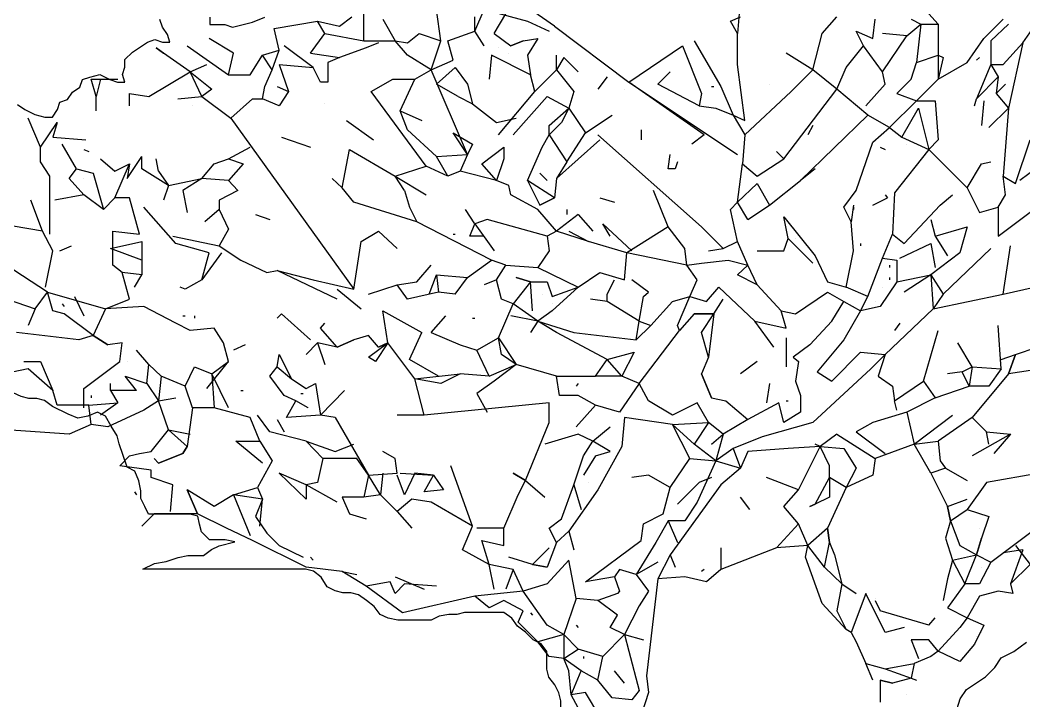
# Model space of a CAD drawing. Header units: inches. Extents: x -902 to 12417, y -2973 to 6117.
# Drawn here: x 1516.8 to 1768.8, y -2060.6 to -1889.7 of the extents above; entities that cross this region are included whole.
import ezdxf

# ---------------------------------------------------------------- set-up
doc = ezdxf.new("R2010")
doc.units = ezdxf.units.IN
doc.header["$MEASUREMENT"] = 0
doc.layers.add('pino marittimo', color=7, linetype='Continuous')

# ---------------------------------------------------------------- blocks, each defined once
blk = doc.blocks.new('alberello')
at = {"layer": 'pino marittimo'}
for p, q in [((152.9918, -0.3878), (152.9737, -0.6171)), ((151.9741, -0.5989), (152.005, -0.5753)), ((152.0359, -0.6352), (152.0359, -0.5571)), ((152.2285, -0.6352), (152.2176, -0.5571)), ((152.3139, -0.6116), (152.3376, -0.5571)), ((152.3139, -0.6116), (152.3139, -0.5753)), ((152.3376, -0.5571), (152.4466, -0.5862)), ((152.363, -0.6171), (152.3921, -0.568)), ((152.5138, -0.5989), (152.4539, -0.5571)), ((152.9555, -0.5862), (152.9809, -0.5753)), ((153.1863, -0.6171), (153.2227, -0.5753)), ((153.4535, -0.568), (153.4771, -0.5934)), ((151.8105, -0.6043), (151.9195, -0.5862)), ((151.8232, -0.6589), (151.8105, -0.6043)), ((151.9377, -0.6171), (151.9195, -0.5862)), ((151.9195, -0.5862), (151.9741, -0.5989)), ((152.0831, -0.5807), (152.114, -0.6352)), ((152.4466, -0.5862), (152.5011, -0.6116)), ((152.5138, -0.5989), (152.701, -0.7388)), ((152.9737, -0.6171), (152.9555, -0.5862)), ((153.3135, -0.6298), (153.319, -0.5807)), ((153.3989, -0.6225), (153.4335, -0.5934)), ((153.4098, -0.5807), (153.4335, -0.5934)), ((153.4335, -0.5934), (153.4226, -0.6898)), ((153.4335, -0.5934), (153.4771, -0.5934)), ((153.4771, -0.5934), (153.4771, -0.6716)), ((153.5916, -0.6298), (153.6407, -0.5807)), ((153.6534, -0.5934), (153.6098, -0.6352)), ((153.6897, -0.6407), (153.7188, -0.5989)), ((151.7087, -0.6661), (151.6469, -0.6298)), ((151.9014, -0.6661), (151.9377, -0.6171)), ((151.9377, -0.6171), (152.0359, -0.6352)), ((152.1449, -0.6407), (152.174, -0.6171)), ((152.174, -0.6171), (152.2285, -0.6352)), ((152.2467, -0.6352), (152.3139, -0.6116)), ((152.3376, -0.648), (152.3139, -0.6116)), ((152.363, -0.6171), (152.4048, -0.648)), ((152.363, -0.6171), (152.363, -0.6171)), ((152.4357, -0.6352), (152.472, -0.6298)), ((152.472, -0.6298), (152.4466, -0.6716)), ((152.9737, -0.6952), (152.9737, -0.6171)), ((153.1627, -0.7079), (153.1863, -0.6171)), ((153.2899, -0.648), (153.2717, -0.6116)), ((153.2717, -0.6116), (153.3135, -0.6298)), ((153.3989, -0.6225), (153.3371, -0.6171)), ((153.3371, -0.7134), (153.3989, -0.6225)), ((153.5498, -0.6898), (153.5916, -0.6298)), ((151.5324, -0.6661), (151.5143, -0.6534)), ((151.5143, -0.6534), (151.5324, -0.6661)), ((151.5924, -0.648), (151.696, -0.7207)), ((151.9086, -0.7025), (151.8359, -0.648)), ((152.0413, -0.6534), (151.9741, -0.677)), ((152.0359, -0.6352), (152.114, -0.6352)), ((152.0722, -0.6407), (152.0413, -0.6534)), ((152.1449, -0.6716), (152.114, -0.6352)), ((152.114, -0.6352), (152.1449, -0.6407)), ((152.2049, -0.7079), (152.2285, -0.6352)), ((152.2594, -0.6843), (152.2467, -0.6352)), ((152.3376, -0.648), (152.3376, -0.648)), ((152.3739, -0.6534), (152.3739, -0.6534)), ((152.4357, -0.6352), (152.4048, -0.648)), ((152.4048, -0.648), (152.4357, -0.6352)), ((152.701, -0.7388), (152.8355, -0.648)), ((152.8355, -0.648), (152.8828, -0.7679)), ((152.8646, -0.6352), (152.9319, -0.7497)), ((153.2463, -0.7025), (153.2899, -0.648)), ((153.3371, -0.7134), (153.2899, -0.648)), ((153.6098, -0.6352), (153.6098, -0.6952)), ((153.6407, -0.6952), (153.6897, -0.6407)), ((153.6897, -0.6407), (153.6534, -0.8043)), ((151.5997, -0.7134), (151.5324, -0.6661)), ((151.696, -0.7207), (151.7087, -0.6661)), ((151.7505, -0.7207), (151.7814, -0.6716)), ((151.7814, -0.6716), (151.8232, -0.6589)), ((151.805, -0.7079), (151.7814, -0.6716)), ((151.805, -0.7079), (151.8232, -0.6589)), ((151.9014, -0.6661), (151.9741, -0.677)), ((151.9741, -0.677), (151.945, -0.6898)), ((152.2049, -0.7079), (152.1449, -0.6716)), ((152.3557, -0.6716), (152.3503, -0.7316)), ((152.4539, -0.7207), (152.3557, -0.6716)), ((152.3993, -0.6661), (152.3993, -0.6661)), ((152.4466, -0.6716), (152.4539, -0.7207)), ((152.5193, -0.7079), (152.5193, -0.6716)), ((152.5375, -0.677), (152.5193, -0.7079)), ((152.5375, -0.677), (152.5738, -0.7134)), ((153.1627, -0.7079), (153.0954, -0.6661)), ((153.4226, -0.6898), (153.4771, -0.6716)), ((153.4771, -0.6716), (153.4771, -0.7316)), ((153.4771, -0.6716), (153.4898, -0.677)), ((153.4898, -0.677), (153.4771, -0.7316)), ((153.5807, -0.677), (153.5734, -0.6843)), ((151.5997, -0.7134), (151.6415, -0.6952)), ((151.8232, -0.6952), (151.8468, -0.7625)), ((151.8232, -0.6952), (151.9086, -0.7025)), ((151.9268, -0.7388), (151.9086, -0.7025)), ((151.945, -0.6898), (151.945, -0.7388)), ((152.2049, -0.7079), (152.2594, -0.6843)), ((152.2176, -0.7443), (152.2649, -0.7025)), ((152.2649, -0.7025), (152.2958, -0.7443)), ((152.9918, -0.8352), (152.9737, -0.6952)), ((153.2227, -0.757), (153.2463, -0.7025)), ((153.4098, -0.7316), (153.4226, -0.6898)), ((153.4771, -0.7316), (153.5498, -0.6898)), ((153.6098, -0.6952), (153.5734, -0.7806)), ((153.6098, -0.6952), (153.6279, -0.7261)), ((153.6098, -0.6952), (153.6407, -0.6952)), ((151.4961, -0.7752), (151.5997, -0.7134)), ((151.6288, -0.7752), (151.5997, -0.7134)), ((151.5997, -0.7134), (151.6542, -0.757)), ((151.696, -0.7207), (151.7505, -0.7207)), ((151.7869, -0.7497), (151.805, -0.7079)), ((152.1631, -0.7316), (152.2049, -0.7079)), ((152.2958, -0.9206), (152.2049, -0.7079)), ((152.2721, -0.7261), (152.2721, -0.7261)), ((152.4648, -0.7625), (152.4539, -0.7207)), ((152.4648, -0.7625), (152.5193, -0.7079)), ((152.5193, -0.7079), (152.5629, -0.7625)), ((152.6465, -0.7261), (152.6229, -0.757)), ((152.7737, -0.7443), (152.8046, -0.7134)), ((153.1082, -0.7625), (153.1627, -0.7079)), ((153.2227, -0.757), (153.1627, -0.7079)), ((153.3444, -0.7443), (153.3371, -0.7134)), ((153.5734, -0.7806), (153.6279, -0.7261)), ((153.6279, -0.7261), (153.6225, -0.7679)), ((151.3634, -0.7752), (151.3507, -0.7316)), ((151.3507, -0.7316), (151.4179, -0.7316)), ((151.3743, -0.7316), (151.3634, -0.7752)), ((151.7814, -0.7806), (151.7869, -0.7497)), ((151.8178, -0.7497), (151.8468, -0.7625)), ((151.945, -0.7388), (151.9268, -0.7388)), ((152.054, -0.7625), (152.1086, -0.7316)), ((152.1086, -0.7316), (152.1631, -0.7316)), ((152.1267, -0.8115), (152.1631, -0.7316)), ((152.2721, -0.7752), (152.2176, -0.7443)), ((152.2958, -0.7443), (152.3085, -0.7934)), ((152.8901, -0.8715), (152.701, -0.7388)), ((152.701, -0.7388), (152.9737, -0.9206)), ((152.8773, -0.7988), (152.7737, -0.7443)), ((152.9082, -0.7497), (152.9137, -0.7497)), ((152.9319, -0.7497), (152.9628, -0.8224)), ((153.0536, -0.7443), (153.0536, -0.7443)), ((153.2953, -0.7988), (153.3444, -0.7443)), ((153.3735, -0.7679), (153.4098, -0.7316)), ((153.4771, -0.7316), (153.4226, -0.7861)), ((153.6225, -0.7679), (153.6461, -0.7443)), ((153.6461, -0.7443), (153.6225, -0.7679)), ((151.3634, -0.8115), (151.3634, -0.7752)), ((151.447, -0.7988), (151.447, -0.7679)), ((151.447, -0.7679), (151.4961, -0.7752)), ((151.5688, -0.7806), (151.6288, -0.7752)), ((151.6542, -0.757), (151.6288, -0.7752)), ((151.6288, -0.7752), (151.7014, -0.8297)), ((151.7014, -0.8297), (151.756, -0.7806)), ((151.756, -0.7806), (151.7814, -0.7806)), ((151.8232, -0.7988), (151.7814, -0.7806)), ((151.8468, -0.7625), (151.8232, -0.7988)), ((152.1922, -0.9497), (152.054, -0.7625)), ((152.2721, -0.7752), (152.3085, -0.7934)), ((152.3739, -0.8715), (152.4648, -0.7625)), ((152.4957, -0.7752), (152.4103, -0.8715)), ((152.4957, -0.7752), (152.5502, -0.8043)), ((152.5629, -0.7625), (152.5502, -0.8043)), ((152.6901, -0.757), (152.6901, -0.757)), ((152.8828, -0.7679), (152.8773, -0.7988)), ((152.9918, -0.8715), (153.1082, -0.7625)), ((153.09, -0.9315), (153.2227, -0.757)), ((153.3008, -0.8224), (153.2227, -0.757)), ((153.3735, -0.7679), (153.4226, -0.7861)), ((153.568, -0.7988), (153.5734, -0.7806)), ((153.6225, -0.7679), (153.6534, -0.8043)), ((151.6051, -0.7988), (151.6051, -0.7988)), ((151.9377, -0.7934), (151.9377, -0.7934)), ((152.3085, -0.7934), (152.3685, -0.8406)), ((152.5011, -0.8479), (152.5502, -0.8043)), ((152.5502, -0.8043), (152.532, -0.8406)), ((152.5502, -0.8043), (152.592, -0.866)), ((152.8773, -0.7988), (152.9191, -0.8043)), ((152.9191, -0.8043), (152.9628, -0.8224)), ((153.4226, -0.7861), (153.3553, -0.8533)), ((153.3862, -0.877), (153.428, -0.8043)), ((153.4226, -0.7861), (153.4698, -0.7861)), ((153.428, -0.8043), (153.4535, -0.9079)), ((153.4698, -0.7861), (153.4771, -0.8842)), ((153.568, -0.7988), (153.568, -0.7988)), ((153.5916, -0.7861), (153.5861, -0.8479)), ((153.6534, -0.8043), (153.6043, -0.8533)), ((153.6534, -0.8043), (153.6407, -0.9751)), ((151.2235, -0.9024), (151.1926, -0.8297)), ((151.7014, -0.8297), (152.0104, -1.2586)), ((152.1267, -0.8115), (152.1813, -0.8352)), ((152.1449, -0.8588), (152.1267, -0.8115)), ((152.3685, -0.8406), (152.4175, -0.8297)), ((152.592, -0.866), (152.6592, -0.8224)), ((152.9628, -0.8224), (152.9918, -0.8715)), ((152.9628, -0.8224), (152.9918, -0.8352)), ((153.1318, -0.986), (153.3008, -0.8224)), ((153.3553, -0.8533), (153.3008, -0.8224)), ((151.2235, -0.9024), (151.2653, -0.8406)), ((151.2653, -0.8406), (151.2544, -0.877)), ((151.9922, -0.8352), (152.0595, -0.8842)), ((152.532, -0.8406), (152.5011, -0.8715)), ((152.5011, -0.8715), (152.5011, -0.8479)), ((153.1627, -0.8479), (153.15, -0.8715)), ((153.3135, -0.8897), (153.3553, -0.8533)), ((153.3553, -0.8533), (153.3862, -0.877)), ((151.2544, -0.877), (151.338, -0.8842)), ((151.8287, -0.877), (151.9014, -0.9024)), ((152.2176, -0.926), (152.1449, -0.8588)), ((152.2958, -0.9206), (152.2594, -0.866)), ((152.2594, -0.866), (152.3085, -0.8951)), ((152.3739, -0.8715), (152.3739, -0.8715)), ((152.483, -0.9024), (152.5011, -0.8715)), ((152.5011, -0.8715), (152.5447, -0.9387)), ((152.5447, -0.9387), (152.592, -0.866)), ((152.6229, -0.8715), (152.8828, -1.1023)), ((152.7319, -0.8588), (152.7319, -0.8842)), ((152.8901, -0.8715), (152.8592, -0.8951)), ((152.9918, -0.8715), (152.9864, -0.9442)), ((152.9918, -0.8715), (152.9918, -0.8715)), ((153.3862, -0.877), (153.4535, -0.9079)), ((153.8533, -0.8588), (153.6825, -0.986)), ((151.2235, -0.9387), (151.2235, -0.9024)), ((151.3143, -0.9569), (151.278, -0.8951)), ((151.696, -0.9315), (151.7505, -0.9024)), ((152.3085, -0.8951), (152.2958, -0.9206)), ((152.3321, -0.9442), (152.3866, -0.9024)), ((152.3866, -0.9024), (152.3866, -0.9315)), ((152.4466, -0.986), (152.483, -0.9024)), ((152.5193, -0.9805), (152.6283, -0.8842)), ((153.2717, -1.0114), (153.3135, -0.8897)), ((153.3317, -0.9024), (153.3444, -0.9079)), ((153.3989, -0.8951), (153.3989, -0.8951)), ((153.4771, -0.8842), (153.4535, -0.9079)), ((153.6716, -0.9933), (153.7079, -0.8842)), ((151.3325, -0.9079), (151.3452, -0.9133)), ((151.3743, -0.9315), (151.4107, -0.9624)), ((151.4416, -0.9805), (151.4779, -0.926)), ((151.4779, -0.9569), (151.4779, -0.926)), ((151.5197, -0.9624), (151.5143, -0.9315)), ((151.6596, -0.9442), (151.696, -0.9315)), ((151.696, -0.9315), (151.7323, -0.9442)), ((151.9813, -1.0042), (151.9995, -0.9079)), ((151.9995, -0.9079), (152.114, -0.9751)), ((152.2176, -0.926), (152.2958, -0.9206)), ((152.2467, -0.9751), (152.2176, -0.926)), ((152.2958, -0.9206), (152.2776, -0.9624)), ((152.3866, -0.9315), (152.3685, -0.986)), ((152.7992, -0.9569), (152.8046, -0.9206)), ((153.0227, -0.9751), (153.09, -0.9315)), ((153.09, -0.9315), (153.0718, -0.9133)), ((153.4535, -0.9079), (153.368, -1.0169)), ((153.4535, -0.9079), (153.5498, -1.0042)), ((151.2471, -0.9751), (151.2235, -0.9387)), ((151.2962, -0.9805), (151.3143, -0.9569)), ((151.3143, -0.9569), (151.3561, -0.9678)), ((151.4107, -1.0296), (151.447, -0.9442)), ((151.4107, -0.9624), (151.447, -0.9442)), ((151.447, -0.9442), (151.4416, -0.9805)), ((151.5451, -0.9987), (151.4779, -0.9569)), ((151.6288, -0.9805), (151.6596, -0.9442)), ((151.7323, -0.9442), (151.696, -0.986)), ((152.114, -0.9751), (152.1922, -0.9497)), ((152.2467, -0.9751), (152.1922, -0.9497)), ((152.3685, -0.986), (152.3321, -0.9442)), ((152.5447, -0.9387), (152.5193, -0.9805)), ((152.8174, -0.9569), (152.7992, -0.9569)), ((152.8228, -0.9387), (152.8174, -0.9569)), ((152.9737, -1.0405), (152.9864, -0.9442)), ((152.9864, -0.9442), (153.0227, -0.9751)), ((153.1681, -0.9569), (153.1318, -0.986)), ((153.5498, -1.0042), (153.5861, -0.9442)), ((153.5861, -0.9442), (153.6098, -0.9387)), ((151.2471, -1.1205), (151.2471, -0.9751)), ((151.3325, -1.0223), (151.2962, -0.9805)), ((151.3325, -0.9805), (151.3325, -0.9805)), ((151.3561, -0.9678), (151.3816, -1.0587)), ((151.5197, -0.9624), (151.5451, -0.9987)), ((151.5451, -0.9987), (151.6288, -0.9805)), ((151.6288, -0.9805), (151.5815, -1.0114)), ((151.696, -0.986), (151.6288, -0.9805)), ((151.9813, -1.0042), (151.9559, -0.9805)), ((152.1376, -1.0114), (152.114, -0.9751)), ((152.114, -0.9751), (152.1922, -1.0223)), ((152.2776, -0.9624), (152.2467, -0.9751)), ((152.3685, -0.986), (152.2776, -0.9624)), ((152.4775, -0.9678), (152.4957, -0.986)), ((152.5193, -0.9805), (152.5138, -1.0296)), ((153.6461, -1.0223), (153.6407, -0.9751)), ((153.6407, -0.9751), (153.6716, -0.9933)), ((151.5451, -0.9987), (151.5324, -1.0351)), ((151.5451, -0.9987), (151.5451, -0.9987)), ((151.696, -0.986), (151.7196, -1.0114)), ((152.0104, -1.0405), (151.9813, -1.0042)), ((152.3993, -0.9987), (152.3685, -0.986)), ((152.4048, -1.0223), (152.3993, -0.9987)), ((152.5138, -1.0296), (152.4466, -0.986)), ((152.4466, -0.986), (152.4775, -1.0478)), ((152.9737, -1.0405), (153.0227, -0.9933)), ((153.0227, -0.9933), (153.0536, -1.0478)), ((153.0536, -1.0478), (153.1318, -0.986)), ((153.5498, -1.0042), (153.5807, -1.066)), ((151.3325, -1.0223), (151.2598, -1.0351)), ((151.3816, -1.0587), (151.3325, -1.0223)), ((151.4107, -1.0296), (151.3816, -1.0587)), ((151.447, -1.0296), (151.4107, -1.0296)), ((151.4725, -1.1205), (151.447, -1.0296)), ((151.5815, -1.0114), (151.5924, -1.066)), ((151.7196, -1.0114), (151.6724, -1.0351)), ((152.1376, -1.0114), (152.1504, -1.0532)), ((152.472, -1.0587), (152.4048, -1.0223)), ((152.5138, -1.0296), (152.4775, -1.0478)), ((152.4775, -1.0478), (152.5138, -1.0296)), ((152.6283, -1.0296), (152.6647, -1.0405)), ((152.7992, -1.1023), (152.7628, -1.0114)), ((153.2408, -1.0532), (153.2717, -1.0114)), ((153.3135, -1.0478), (153.3499, -1.0296)), ((153.3444, -1.0223), (153.3499, -1.0296)), ((153.368, -1.0169), (153.3626, -1.1205)), ((153.4825, -1.0478), (153.5134, -1.0223)), ((153.6279, -1.0532), (153.6461, -1.0223)), ((151.2289, -1.1132), (151.1998, -1.0351)), ((151.5633, -1.1441), (151.4834, -1.0532)), ((151.6724, -1.0351), (151.6724, -1.0587)), ((152.1685, -1.0896), (152.0104, -1.0405)), ((152.1504, -1.0532), (152.1685, -1.0896)), ((152.9555, -1.0587), (152.9737, -1.0405)), ((152.9991, -1.0841), (152.9737, -1.0405)), ((152.9991, -1.0841), (153.0536, -1.0478)), ((153.259, -1.0896), (153.2408, -1.0532)), ((153.2645, -1.0478), (153.259, -1.0896)), ((153.2645, -1.0532), (153.2645, -1.0587)), ((153.3917, -1.1441), (153.4825, -1.0478)), ((153.5807, -1.066), (153.6279, -1.0532)), ((153.6279, -1.1259), (153.7315, -1.0478)), ((153.6279, -1.0532), (153.6279, -1.1259)), ((151.6724, -1.0587), (151.636, -1.0896)), ((151.6724, -1.0587), (151.696, -1.1078)), ((151.7632, -1.0714), (151.7996, -1.0841)), ((152.3139, -1.095), (152.2903, -1.0587)), ((152.5193, -1.1132), (152.472, -1.0587)), ((152.5738, -1.0714), (152.5193, -1.1132)), ((152.5447, -1.0587), (152.5447, -1.0714)), ((152.5738, -1.0714), (152.6102, -1.1132)), ((152.9737, -1.1387), (152.9555, -1.0587)), ((153.1009, -1.1314), (153.09, -1.0769)), ((153.09, -1.0769), (153.1681, -1.175)), ((151.2289, -1.1132), (151.0599, -1.0841)), ((151.696, -1.1078), (151.6724, -1.1496)), ((152.3557, -1.1859), (152.1685, -1.0896)), ((152.3012, -1.1259), (152.3139, -1.095)), ((152.3448, -1.0841), (152.3139, -1.095)), ((152.3139, -1.095), (152.363, -1.1623)), ((152.4957, -1.1259), (152.3448, -1.0841)), ((152.6538, -1.1259), (152.6356, -1.095)), ((152.6356, -1.095), (152.7083, -1.1623)), ((152.7992, -1.1023), (152.6956, -1.1677)), ((152.841, -1.1568), (152.7992, -1.1023)), ((152.8828, -1.1023), (152.9373, -1.1568)), ((153.2645, -1.1623), (153.259, -1.0896)), ((153.4589, -1.0841), (153.4698, -1.1259)), ((153.4698, -1.1259), (153.5498, -1.1023)), ((153.5498, -1.1023), (153.5316, -1.1677)), ((151.2544, -1.1623), (151.2289, -1.1132)), ((151.4052, -1.1986), (151.4052, -1.1132)), ((151.4052, -1.1132), (151.4725, -1.1205)), ((151.5561, -1.1259), (151.6724, -1.1496)), ((152.0286, -1.1387), (152.0722, -1.1132)), ((152.0722, -1.1132), (152.1195, -1.1568)), ((152.2594, -1.1205), (152.2649, -1.1205)), ((152.3376, -1.1259), (152.3012, -1.1259)), ((152.5193, -1.1132), (152.4957, -1.1259)), ((152.4957, -1.1259), (152.5011, -1.1623)), ((152.5993, -1.1387), (152.5193, -1.1132)), ((152.5502, -1.1132), (152.5993, -1.1387)), ((153.09, -1.1623), (153.1009, -1.1314)), ((153.1009, -1.1314), (153.1627, -1.1932)), ((153.1191, -1.1314), (153.1191, -1.1314)), ((153.3371, -1.1805), (153.3626, -1.1205)), ((153.3626, -1.1205), (153.3917, -1.1441)), ((153.4698, -1.1259), (153.5007, -1.175)), ((151.2416, -1.2659), (151.0544, -1.1441)), ((151.2725, -1.1623), (151.3016, -1.1496)), ((151.3998, -1.1568), (151.4779, -1.1387)), ((151.4779, -1.1859), (151.3998, -1.1568)), ((151.4779, -1.1387), (151.4779, -1.2223)), ((151.6469, -1.1677), (151.5633, -1.1441)), ((151.6724, -1.1496), (151.7269, -1.1859)), ((152.0104, -1.2586), (152.0286, -1.1387)), ((152.6956, -1.1677), (152.5993, -1.1387)), ((152.8464, -1.1986), (152.841, -1.1568)), ((152.901, -1.1623), (152.9373, -1.1568)), ((152.9373, -1.1568), (152.9737, -1.1387)), ((152.9991, -1.1986), (152.9737, -1.1387)), ((153.2826, -1.1441), (153.2826, -1.1496)), ((153.3808, -1.1805), (153.4589, -1.1441)), ((153.4589, -1.1441), (153.4698, -1.2041)), ((153.4898, -1.2713), (153.6098, -1.1568)), ((153.6407, -1.2713), (153.6588, -1.1496)), ((151.2362, -1.2532), (151.2544, -1.1623)), ((151.6288, -1.235), (151.6469, -1.1677)), ((151.6778, -1.1677), (151.6288, -1.235)), ((152.5011, -1.1623), (152.472, -1.2041)), ((152.6901, -1.235), (152.6956, -1.1677)), ((152.8464, -1.1986), (152.6956, -1.1677)), ((153.0227, -1.1623), (153.09, -1.1623)), ((153.1681, -1.175), (153.199, -1.2404)), ((153.2463, -1.2532), (153.2645, -1.1623)), ((153.3008, -1.2768), (153.3371, -1.1805)), ((153.3371, -1.1805), (153.3735, -1.1859)), ((153.5316, -1.1677), (153.4589, -1.2223)), ((151.4288, -1.2168), (151.4052, -1.1986)), ((151.4779, -1.1859), (151.4779, -1.1859)), ((151.7269, -1.1859), (151.7923, -1.2168)), ((152.1685, -1.2404), (152.2049, -1.1986)), ((152.2958, -1.2295), (152.3557, -1.1859)), ((152.3921, -1.1986), (152.3557, -1.1859)), ((152.3685, -1.235), (152.3921, -1.1986)), ((152.3921, -1.1986), (152.472, -1.2041)), ((152.472, -1.2041), (152.5738, -1.2532)), ((152.8464, -1.1986), (152.8828, -1.1932)), ((152.8719, -1.235), (152.8464, -1.1986)), ((152.8828, -1.1932), (152.95, -1.1859)), ((152.95, -1.1859), (152.9991, -1.1986)), ((152.9737, -1.2223), (152.9991, -1.1986)), ((153.0227, -1.2477), (152.9991, -1.1986)), ((153.3553, -1.1986), (153.3553, -1.2041)), ((153.3735, -1.1859), (153.3735, -1.2404)), ((151.447, -1.2841), (151.4288, -1.2168)), ((151.4779, -1.2223), (151.4288, -1.2168)), ((151.4597, -1.2532), (151.4779, -1.2223)), ((151.4779, -1.2223), (151.4779, -1.2223)), ((151.7923, -1.2168), (151.8178, -1.2114)), ((151.9686, -1.2841), (151.8178, -1.2114)), ((151.8178, -1.2114), (151.9086, -1.235)), ((152.1994, -1.2713), (152.2176, -1.2223)), ((152.2176, -1.2223), (152.2231, -1.2659)), ((152.2176, -1.2223), (152.2958, -1.2295)), ((152.2649, -1.2713), (152.2958, -1.2295)), ((152.4539, -1.2404), (152.4175, -1.2295)), ((152.4175, -1.2295), (152.4539, -1.2404)), ((152.5738, -1.2532), (152.6283, -1.2168)), ((152.6283, -1.2168), (152.6901, -1.235)), ((153.0227, -1.2477), (152.9737, -1.2223)), ((153.3553, -1.2295), (153.3553, -1.235)), ((153.3735, -1.2404), (153.4589, -1.2223)), ((153.4589, -1.2223), (153.3917, -1.2659)), ((153.4589, -1.2223), (153.4644, -1.3077)), ((153.4589, -1.2223), (153.4898, -1.2713)), ((151.0363, -1.2477), (151.2107, -1.3077)), ((151.5869, -1.2586), (151.5742, -1.2532)), ((151.6288, -1.235), (151.5869, -1.2586)), ((151.9086, -1.235), (152.0104, -1.2586)), ((151.9686, -1.2586), (151.9686, -1.2586)), ((151.9686, -1.2586), (152.0286, -1.3077)), ((152.0468, -1.2713), (152.1195, -1.2477)), ((152.1195, -1.2477), (152.1685, -1.2404)), ((152.1449, -1.2841), (152.1195, -1.2477)), ((152.3685, -1.235), (152.3376, -1.2477)), ((152.3812, -1.2841), (152.3685, -1.235)), ((152.4539, -1.2404), (152.4103, -1.295)), ((152.4539, -1.2404), (152.4957, -1.2404)), ((152.4593, -1.3131), (152.4539, -1.2404)), ((152.4957, -1.2404), (152.5084, -1.2768)), ((152.5084, -1.2768), (152.5738, -1.2532)), ((152.5738, -1.2532), (152.5084, -1.3131)), ((152.6465, -1.2713), (152.6647, -1.235)), ((152.7501, -1.2659), (152.7083, -1.235)), ((152.8537, -1.2768), (152.8719, -1.235)), ((152.8955, -1.2895), (152.9264, -1.2532)), ((152.9264, -1.2532), (153.0173, -1.3386)), ((153.0827, -1.3131), (153.0227, -1.2477)), ((153.199, -1.2404), (153.2463, -1.2532)), ((153.3008, -1.2768), (153.2463, -1.2532)), ((153.3735, -1.2404), (153.3317, -1.3022)), ((153.3371, -1.2532), (153.3371, -1.2532)), ((153.6407, -1.2713), (153.7443, -1.2477)), ((151.2107, -1.3077), (151.2416, -1.2659)), ((151.2544, -1.3131), (151.2416, -1.2659)), ((151.2416, -1.2659), (151.387, -1.3077)), ((151.3089, -1.2768), (151.3325, -1.3259)), ((151.387, -1.3077), (151.447, -1.2841)), ((152.2231, -1.2659), (152.1449, -1.2841)), ((152.2649, -1.2713), (152.2231, -1.2659)), ((152.4103, -1.295), (152.3812, -1.2841)), ((152.483, -1.2713), (152.483, -1.2713)), ((152.6465, -1.2895), (152.6047, -1.2841)), ((152.6465, -1.2895), (152.6465, -1.2713)), ((152.7265, -1.3386), (152.7374, -1.2768)), ((152.7374, -1.2768), (152.7501, -1.2659)), ((152.8101, -1.2895), (152.8537, -1.2768)), ((152.8228, -1.3495), (152.8537, -1.2768)), ((152.8537, -1.2768), (152.8955, -1.2895)), ((152.9137, -1.3204), (152.9373, -1.2841)), ((153.1191, -1.3204), (153.199, -1.2659)), ((153.199, -1.2659), (153.2408, -1.2895)), ((153.2826, -1.3131), (153.3008, -1.2768)), ((153.4898, -1.2713), (153.4644, -1.3077)), ((153.4644, -1.3077), (153.6407, -1.2713)), ((151.2107, -1.3077), (151.1926, -1.3495)), ((151.278, -1.295), (151.2834, -1.3022)), ((151.3507, -1.3077), (151.3507, -1.3077)), ((151.387, -1.3077), (151.3561, -1.3749)), ((151.4834, -1.3022), (151.387, -1.3077)), ((151.4652, -1.295), (151.4652, -1.295)), ((151.5633, -1.344), (151.4834, -1.3022)), ((152.3739, -1.3804), (152.4103, -1.295)), ((152.472, -1.3386), (152.4103, -1.295)), ((152.5084, -1.295), (152.5084, -1.295)), ((152.7265, -1.3386), (152.6465, -1.2895)), ((152.7556, -1.3495), (152.8101, -1.2895)), ((153.2099, -1.3386), (153.2408, -1.2895)), ((153.2408, -1.2895), (153.2826, -1.3131)), ((153.3317, -1.3022), (153.2826, -1.3131)), ((153.319, -1.2895), (153.319, -1.2895)), ((153.4644, -1.3077), (153.3444, -1.4222)), ((151.2834, -1.3204), (151.2544, -1.3131)), ((151.3561, -1.3749), (151.2834, -1.3204)), ((151.5815, -1.3259), (151.5869, -1.3259)), ((151.6106, -1.3259), (151.6106, -1.3313)), ((151.8178, -1.3313), (151.8287, -1.3204)), ((151.9014, -1.3858), (151.8287, -1.3204)), ((152.0958, -1.3931), (152.0831, -1.3131)), ((152.0831, -1.3131), (152.1813, -1.3677)), ((152.2049, -1.3677), (152.2412, -1.3259)), ((152.3085, -1.3313), (152.3139, -1.3313)), ((152.472, -1.3386), (152.4048, -1.3259)), ((152.5084, -1.3131), (152.472, -1.3386)), ((152.8646, -1.3204), (152.8283, -1.3622)), ((152.8646, -1.3204), (152.9137, -1.3204)), ((152.9137, -1.3204), (152.8646, -1.3204)), ((152.8828, -1.3677), (152.9137, -1.3204)), ((152.9137, -1.3204), (152.901, -1.4295)), ((153.0827, -1.3131), (153.1191, -1.3204)), ((153.0954, -1.3568), (153.0827, -1.3131)), ((153.2826, -1.3131), (153.2408, -1.3858)), ((151.5997, -1.3622), (151.5633, -1.344)), ((151.6596, -1.3568), (151.5997, -1.3622)), ((151.6833, -1.3931), (151.6596, -1.3568)), ((151.9268, -1.3568), (151.9377, -1.344)), ((151.9686, -1.404), (151.9268, -1.3568)), ((152.472, -1.3386), (152.4539, -1.3677)), ((152.472, -1.3386), (152.5629, -1.3677)), ((152.5193, -1.3677), (152.472, -1.3386)), ((152.7192, -1.3858), (152.7265, -1.3386)), ((152.7556, -1.3495), (152.7192, -1.3858)), ((152.7265, -1.3386), (152.7556, -1.3495)), ((152.8283, -1.3622), (152.8228, -1.3495)), ((153.0173, -1.3386), (153.0954, -1.3568)), ((153.0645, -1.404), (153.0173, -1.3386)), ((153.2099, -1.3386), (153.1554, -1.3986)), ((153.3808, -1.344), (153.368, -1.3622)), ((153.6352, -1.4585), (153.6279, -1.3495)), ((151.3198, -1.3858), (151.1635, -1.3677)), ((151.3561, -1.3749), (151.3198, -1.3858)), ((151.3925, -1.3986), (151.3561, -1.3749)), ((151.3561, -1.3749), (151.3925, -1.3986)), ((151.9686, -1.404), (152.0104, -1.3858)), ((152.0104, -1.3858), (151.9686, -1.404)), ((152.0468, -1.3749), (152.0104, -1.3858)), ((152.0722, -1.404), (152.0468, -1.3749)), ((152.1504, -1.4349), (152.1813, -1.3677)), ((152.2049, -1.3677), (152.2776, -1.3986)), ((152.3194, -1.4113), (152.3739, -1.3804)), ((152.3812, -1.4222), (152.3739, -1.3804)), ((152.3739, -1.3804), (152.4175, -1.4476)), ((152.6465, -1.4349), (152.5193, -1.3677)), ((152.5629, -1.3677), (152.7192, -1.3858)), ((152.7265, -1.4949), (152.8283, -1.3622)), ((152.901, -1.4295), (152.8828, -1.3677)), ((153.0954, -1.3804), (153.0954, -1.3804)), ((153.0954, -1.3804), (153.0954, -1.4531)), ((153.2408, -1.3858), (153.1736, -1.4658)), ((153.4407, -1.4894), (153.4771, -1.3622)), ((151.4288, -1.3931), (151.3925, -1.3986)), ((151.4234, -1.4404), (151.4288, -1.3931)), ((151.696, -1.4404), (151.6833, -1.3931)), ((151.696, -1.4404), (151.6833, -1.3931)), ((151.7378, -1.3986), (151.7087, -1.4113)), ((151.7378, -1.3986), (151.7378, -1.3986)), ((151.9195, -1.3931), (151.8905, -1.4222)), ((151.9686, -1.404), (151.9195, -1.3931)), ((151.9195, -1.3931), (151.9377, -1.4476)), ((152.0468, -1.4295), (152.0958, -1.3931)), ((152.0958, -1.3931), (152.0649, -1.4404)), ((152.0722, -1.404), (152.0958, -1.3931)), ((152.0958, -1.3931), (152.0722, -1.404)), ((152.1631, -1.484), (152.0958, -1.3931)), ((152.2776, -1.3986), (152.3194, -1.4113)), ((153.1554, -1.3986), (153.1136, -1.4295)), ((153.1554, -1.3986), (153.1554, -1.3986)), ((153.5625, -1.4531), (153.5262, -1.3931)), ((153.6716, -1.4222), (153.7261, -1.404)), ((151.4961, -1.4476), (151.4652, -1.4113)), ((151.8178, -1.4531), (151.8232, -1.4222)), ((151.8232, -1.4222), (151.8541, -1.484)), ((152.0649, -1.4404), (152.0468, -1.4295)), ((152.2231, -1.4767), (152.1504, -1.4349)), ((152.3503, -1.4767), (152.3194, -1.4113)), ((152.4175, -1.4476), (152.3812, -1.4222)), ((152.6174, -1.4767), (152.6465, -1.4349)), ((152.6465, -1.4349), (152.7138, -1.4167)), ((152.6829, -1.4767), (152.6465, -1.4349)), ((152.7138, -1.4167), (152.6829, -1.4767)), ((152.901, -1.4295), (152.8828, -1.4713)), ((153.1136, -1.4295), (153.1263, -1.4404)), ((153.2099, -1.4894), (153.2826, -1.4167)), ((153.2826, -1.4167), (153.3444, -1.4222)), ((153.3444, -1.4222), (153.3081, -1.4585)), ((153.3444, -1.4222), (153.3262, -1.4767)), ((153.6352, -1.4349), (153.6716, -1.4222)), ((153.6716, -1.4222), (153.6534, -1.4713)), ((153.6534, -1.4713), (153.6716, -1.4222)), ((151.1926, -1.4585), (151.1326, -1.4713)), ((151.1817, -1.4404), (151.2235, -1.4404)), ((151.2544, -1.5131), (151.1926, -1.4585)), ((151.2235, -1.4404), (151.2544, -1.5131)), ((151.3325, -1.5076), (151.4234, -1.4404)), ((151.4416, -1.4404), (151.4416, -1.4404)), ((151.4906, -1.4949), (151.4961, -1.4476)), ((151.4961, -1.4476), (151.527, -1.4767)), ((151.5869, -1.5022), (151.6106, -1.4531)), ((151.6106, -1.4531), (151.6542, -1.4713)), ((151.6415, -1.5076), (151.696, -1.4404)), ((151.6542, -1.4713), (151.696, -1.4404)), ((151.7996, -1.4767), (151.8178, -1.4531)), ((151.8178, -1.4531), (151.8541, -1.484)), ((152.3503, -1.4767), (152.4175, -1.4476)), ((152.4175, -1.4476), (152.363, -1.4894)), ((152.5193, -1.4767), (152.4175, -1.4476)), ((153.0227, -1.4404), (152.9809, -1.4713)), ((153.1263, -1.4404), (153.1191, -1.4894)), ((153.3081, -1.4585), (153.1627, -1.593)), ((153.5371, -1.4658), (153.5625, -1.4531)), ((153.5625, -1.4531), (153.5552, -1.5022)), ((153.5625, -1.4531), (153.6352, -1.4585)), ((153.6352, -1.4585), (153.6043, -1.5022)), ((153.737, -1.4585), (153.6534, -1.4713)), ((151.4652, -1.5131), (151.4361, -1.4767)), ((151.4361, -1.4767), (151.4906, -1.4949)), ((151.527, -1.4767), (151.5197, -1.5385)), ((151.5869, -1.5022), (151.527, -1.4767)), ((151.696, -1.5567), (151.6542, -1.4713)), ((151.6542, -1.4713), (151.6596, -1.5567)), ((151.8359, -1.5258), (151.7996, -1.4767)), ((151.8541, -1.484), (151.8905, -1.5076)), ((152.1631, -1.484), (152.2776, -1.4713)), ((152.2285, -1.4949), (152.1631, -1.484)), ((152.1867, -1.5749), (152.1631, -1.484)), ((152.2776, -1.4713), (152.2285, -1.4949)), ((152.3503, -1.4767), (152.2776, -1.4713)), ((152.5193, -1.4767), (152.6174, -1.4767)), ((152.5266, -1.5258), (152.5193, -1.4767)), ((152.6829, -1.4767), (152.6174, -1.4767)), ((152.7265, -1.4949), (152.6829, -1.4767)), ((152.9082, -1.5312), (152.8828, -1.4713)), ((152.8828, -1.4713), (152.9082, -1.5312)), ((153.1736, -1.4658), (153.2099, -1.4894)), ((153.3262, -1.4767), (153.3626, -1.5022)), ((153.5371, -1.4658), (153.5007, -1.4713)), ((153.5552, -1.5022), (153.5371, -1.4658)), ((153.6534, -1.4713), (153.5625, -1.5803)), ((151.3325, -1.5567), (151.3325, -1.5076)), ((151.3998, -1.5131), (151.3998, -1.4949)), ((151.4906, -1.4949), (151.4906, -1.4949)), ((151.4906, -1.4949), (151.5197, -1.5385)), ((151.6051, -1.5567), (151.5869, -1.5022)), ((151.8905, -1.5076), (151.9141, -1.4949)), ((151.9141, -1.4949), (151.9268, -1.5749)), ((152.363, -1.4894), (152.3194, -1.5203)), ((152.5738, -1.4949), (152.5684, -1.5022)), ((152.7265, -1.4949), (152.6774, -1.5676)), ((152.7501, -1.5385), (152.7265, -1.4949)), ((153.0536, -1.4949), (153.0464, -1.544)), ((153.1191, -1.4894), (153.1318, -1.5258)), ((153.3626, -1.5022), (153.368, -1.5385)), ((153.368, -1.5385), (153.4407, -1.4894)), ((153.4407, -1.4894), (153.4698, -1.5312)), ((153.4698, -1.5312), (153.5552, -1.5022)), ((153.6043, -1.5022), (153.5552, -1.5022)), ((151.2653, -1.5494), (151.2544, -1.5131)), ((151.3507, -1.5258), (151.3507, -1.5312)), ((151.4652, -1.5131), (151.3998, -1.5131)), ((151.3998, -1.5131), (151.4179, -1.544)), ((151.5197, -1.5385), (151.5633, -1.5312)), ((151.7269, -1.5131), (151.7323, -1.5131)), ((151.865, -1.5385), (151.8359, -1.5258)), ((151.8777, -1.5203), (151.8832, -1.5203)), ((151.9268, -1.5749), (151.9868, -1.5131)), ((152.3194, -1.5203), (152.3448, -1.5676)), ((152.5738, -1.5258), (152.5266, -1.5258)), ((152.6174, -1.5494), (152.5738, -1.5258)), ((152.9082, -1.5312), (152.9446, -1.5385)), ((153.1318, -1.5258), (153.1318, -1.5676)), ((153.4698, -1.5312), (153.3989, -1.5676)), ((151.3452, -1.5494), (151.2653, -1.5494)), ((151.3452, -1.5494), (151.4179, -1.544)), ((151.3507, -1.5985), (151.3452, -1.5494)), ((151.4179, -1.544), (151.3743, -1.5749)), ((151.4834, -1.5621), (151.3925, -1.6039)), ((151.5197, -1.5385), (151.4834, -1.5621)), ((151.5451, -1.6112), (151.5197, -1.5385)), ((151.6051, -1.5567), (151.5924, -1.653)), ((151.6596, -1.5567), (151.6051, -1.5567)), ((151.7505, -1.5803), (151.6596, -1.5567)), ((151.8414, -1.5803), (151.865, -1.5385)), ((151.8959, -1.5567), (151.865, -1.5385)), ((151.8959, -1.5567), (151.8959, -1.5567)), ((152.5011, -1.544), (152.1867, -1.5749)), ((152.5011, -1.593), (152.5011, -1.544)), ((152.5684, -1.6039), (152.6174, -1.5494)), ((152.6774, -1.5676), (152.6174, -1.5494)), ((152.8101, -1.5749), (152.7501, -1.5385)), ((152.8719, -1.544), (152.8101, -1.5749)), ((152.901, -1.593), (152.8719, -1.544)), ((152.9446, -1.5385), (152.9991, -1.5858)), ((153.0773, -1.544), (152.9991, -1.5858)), ((153.09, -1.593), (153.0773, -1.544)), ((153.0954, -1.5385), (153.1009, -1.5385)), ((153.3735, -1.5621), (153.368, -1.5385)), ((151.7741, -1.6403), (151.7505, -1.5803)), ((151.7996, -1.6167), (151.7687, -1.5749)), ((151.8178, -1.5858), (151.8359, -1.6167)), ((151.9268, -1.5749), (151.8414, -1.5803)), ((151.9632, -1.5803), (151.9268, -1.5749)), ((151.9632, -1.5803), (152.0468, -1.7257)), ((152.1867, -1.5749), (152.1195, -1.5749)), ((152.6901, -1.5803), (152.6829, -1.653)), ((152.8101, -1.5985), (152.6901, -1.5803)), ((152.9991, -1.5858), (152.9373, -1.6221)), ((153.1318, -1.5676), (153.09, -1.593)), ((153.3989, -1.5676), (153.3135, -1.593)), ((153.3989, -1.5676), (153.4171, -1.6476)), ((153.4171, -1.6476), (153.5134, -1.5749)), ((153.5625, -1.5803), (153.4771, -1.6403)), ((153.5625, -1.5803), (153.5989, -1.6167)), ((151.2962, -1.6221), (151.138, -1.6112)), ((151.3507, -1.5985), (151.2962, -1.6221)), ((151.3925, -1.6039), (151.3507, -1.5985)), ((151.5015, -1.6657), (151.5451, -1.6112)), ((151.5924, -1.653), (151.5451, -1.6112)), ((151.5451, -1.6112), (151.5997, -1.6221)), ((152.4411, -1.7384), (152.5011, -1.593)), ((152.6102, -1.6403), (152.6538, -1.6039)), ((152.8101, -1.5985), (152.901, -1.593)), ((152.8646, -1.6476), (152.8101, -1.5985)), ((152.8537, -1.6839), (152.8101, -1.5985)), ((152.901, -1.593), (152.8646, -1.6476)), ((152.9373, -1.6221), (152.901, -1.593)), ((153.1627, -1.593), (153.0355, -1.6294)), ((153.3135, -1.593), (153.2717, -1.6167)), ((151.8905, -1.6403), (151.7996, -1.6167)), ((152.5738, -1.6221), (152.4902, -1.6476)), ((152.6102, -1.6403), (152.5738, -1.6221)), ((152.9082, -1.6476), (152.9373, -1.6221)), ((152.9373, -1.6221), (152.9191, -1.6894)), ((153.0355, -1.6294), (152.9628, -1.6585)), ((153.2227, -1.6221), (153.1808, -1.653)), ((153.2227, -1.6221), (153.2227, -1.6221)), ((153.2227, -1.6221), (153.319, -1.6839)), ((153.2717, -1.6167), (153.3444, -1.6712)), ((153.6588, -1.6221), (153.5625, -1.6766)), ((153.6043, -1.6476), (153.5989, -1.6167)), ((153.5989, -1.6167), (153.6588, -1.6221)), ((153.6588, -1.6221), (153.617, -1.6712)), ((151.5815, -1.6712), (151.5924, -1.653)), ((151.5924, -1.653), (151.5815, -1.6712)), ((151.7814, -1.6948), (151.7142, -1.6403)), ((151.7142, -1.6403), (151.7741, -1.6403)), ((151.7741, -1.6403), (151.805, -1.6894)), ((151.8905, -1.6403), (151.9632, -1.6657)), ((151.9323, -1.6839), (151.8905, -1.6403)), ((151.9632, -1.6657), (152.0104, -1.6476)), ((152.5865, -1.6766), (152.6102, -1.6403)), ((152.6538, -1.6657), (152.6102, -1.6403)), ((152.6829, -1.653), (152.6229, -1.762)), ((152.9191, -1.6894), (152.8646, -1.6476)), ((152.9628, -1.6585), (152.9191, -1.6894)), ((152.9628, -1.6585), (152.9809, -1.7075)), ((153.1009, -1.6585), (152.9991, -1.6657)), ((153.1808, -1.653), (153.1009, -1.6585)), ((153.1263, -1.762), (153.1808, -1.653)), ((153.1808, -1.653), (153.1681, -1.6476)), ((153.2045, -1.7021), (153.1808, -1.653)), ((153.1808, -1.653), (153.2408, -1.6585)), ((153.2408, -1.6585), (153.2717, -1.7075)), ((153.4171, -1.6476), (153.319, -1.6839)), ((153.4171, -1.6476), (153.4771, -1.6403)), ((153.4589, -1.7202), (153.4171, -1.6476)), ((153.4771, -1.6403), (153.4825, -1.6894)), ((151.4234, -1.7021), (151.447, -1.6766)), ((151.447, -1.6766), (151.4725, -1.6712)), ((151.4725, -1.6712), (151.5015, -1.6657)), ((151.5197, -1.6948), (151.5088, -1.6839)), ((151.5197, -1.6948), (151.5815, -1.6712)), ((151.5815, -1.6712), (151.5197, -1.6948)), ((151.9323, -1.6839), (151.9195, -1.7439)), ((152.0177, -1.6839), (151.9323, -1.6839)), ((152.0468, -1.7257), (152.0177, -1.6839)), ((152.114, -1.6839), (152.0831, -1.6657)), ((152.1195, -1.7202), (152.114, -1.6839)), ((152.5629, -1.7493), (152.5865, -1.6766)), ((152.6174, -1.6766), (152.5865, -1.7257)), ((152.6174, -1.6766), (152.6538, -1.6657)), ((152.8046, -1.7566), (152.8537, -1.6839)), ((152.8537, -1.6839), (152.9191, -1.6894)), ((152.9991, -1.6657), (152.9809, -1.7075)), ((153.319, -1.6839), (153.3135, -1.7257)), ((153.4644, -1.6766), (153.4644, -1.6766)), ((151.5015, -1.713), (151.4234, -1.7021)), ((151.5015, -1.7312), (151.5015, -1.713)), ((151.805, -1.6894), (151.7687, -1.7566)), ((151.805, -1.6894), (151.805, -1.6894)), ((152.3085, -1.8529), (152.254, -1.7021)), ((152.9191, -1.6894), (152.8719, -1.7929)), ((152.9191, -1.6894), (152.9809, -1.7075)), ((152.9809, -1.7075), (152.9319, -1.7493)), ((153.2045, -1.7312), (153.2045, -1.7021)), ((153.2717, -1.7075), (153.2463, -1.7566)), ((153.4953, -1.7075), (153.4589, -1.7202)), ((153.4825, -1.6894), (153.4953, -1.7075)), ((153.4953, -1.7075), (153.5498, -1.7384)), ((151.5561, -1.7493), (151.5015, -1.7312)), ((151.8905, -1.7493), (151.8232, -1.7202)), ((151.8905, -1.7857), (151.8232, -1.7202)), ((151.865, -1.7384), (151.865, -1.7384)), ((152.0468, -1.7257), (152.0359, -1.7802)), ((152.0468, -1.7257), (152.1195, -1.7202)), ((152.0777, -1.7748), (152.0468, -1.7257)), ((152.0831, -1.7202), (152.0777, -1.7748)), ((152.1376, -1.7748), (152.1195, -1.7257)), ((152.1267, -1.7202), (152.2103, -1.7257)), ((152.1631, -1.7202), (152.1376, -1.7748)), ((152.2103, -1.7257), (152.1631, -1.7202)), ((152.1867, -1.7675), (152.2103, -1.7257)), ((152.2103, -1.7257), (152.2358, -1.762)), ((152.4411, -1.7384), (152.4103, -1.7202)), ((152.4103, -1.7202), (152.4411, -1.7384)), ((152.423, -1.7748), (152.4411, -1.7384)), ((152.4411, -1.7384), (152.4902, -1.7802)), ((152.7501, -1.7257), (152.7083, -1.7312)), ((152.8046, -1.7566), (152.7501, -1.7257)), ((152.9082, -1.7312), (152.8773, -1.7439)), ((153.1263, -1.762), (153.0464, -1.7312)), ((153.1681, -1.7984), (153.2045, -1.7312)), ((153.2463, -1.7566), (153.2045, -1.7312)), ((153.2045, -1.7312), (153.2045, -1.7802)), ((153.3135, -1.7257), (153.2463, -1.7566)), ((153.4589, -1.7202), (153.5007, -1.8039)), ((153.7315, -1.7202), (153.5989, -1.7439)), ((151.5506, -1.8166), (151.5561, -1.7493)), ((151.6596, -1.8039), (151.5924, -1.762)), ((151.5924, -1.762), (151.6178, -1.822)), ((151.6178, -1.822), (151.5924, -1.762)), ((151.7087, -1.7748), (151.7687, -1.7566)), ((151.7687, -1.7566), (151.7814, -1.7857)), ((151.9195, -1.7439), (151.8905, -1.7493)), ((151.9686, -1.7929), (151.8905, -1.7493)), ((151.8905, -1.7493), (151.8905, -1.7857)), ((152.2358, -1.762), (152.1867, -1.7675)), ((152.532, -1.8347), (152.5629, -1.7493)), ((152.6229, -1.762), (152.5502, -1.8656)), ((152.5629, -1.7493), (152.5811, -1.8111)), ((152.5993, -1.7439), (152.5993, -1.7439)), ((152.7865, -1.822), (152.8046, -1.7566)), ((152.9319, -1.7493), (152.8046, -1.9256)), ((152.8773, -1.7439), (152.8228, -1.7984)), ((153.09, -1.8039), (153.1263, -1.762)), ((153.2463, -1.7566), (153.199, -1.8584)), ((153.5989, -1.7439), (153.5498, -1.8111)), ((151.4597, -1.7675), (151.4652, -1.7748)), ((151.7087, -1.7748), (151.6596, -1.8039)), ((151.7814, -1.7857), (151.7087, -1.7748)), ((151.7087, -1.7748), (151.7505, -1.8765)), ((151.7814, -1.7857), (151.7632, -1.8293)), ((151.7741, -1.8529), (151.7814, -1.7857)), ((152.0359, -1.7802), (151.9813, -1.7802)), ((151.9813, -1.7802), (151.9995, -1.822)), ((152.0777, -1.7748), (152.0359, -1.7802)), ((152.1195, -1.8166), (152.0777, -1.7748)), ((152.1558, -1.7857), (152.1195, -1.8166)), ((152.2049, -1.7929), (152.1558, -1.7857)), ((152.3866, -1.8584), (152.423, -1.7748)), ((153.0046, -1.8111), (152.9809, -1.7802)), ((153.2045, -1.7802), (153.1681, -1.7984)), ((153.5007, -1.8039), (153.5498, -1.7857)), ((152.3085, -1.8529), (152.2049, -1.7929)), ((152.8719, -1.7929), (152.841, -1.8402)), ((153.1263, -1.8475), (153.09, -1.8039)), ((153.1681, -1.7984), (153.1554, -1.8039)), ((153.1554, -1.8039), (153.1681, -1.7984)), ((153.508, -1.8402), (153.5007, -1.8039)), ((153.5007, -1.8039), (153.508, -1.8402)), ((153.508, -1.8402), (153.5498, -1.8111)), ((153.5498, -1.8111), (153.6043, -1.8293)), ((151.5088, -1.822), (151.4779, -1.8529)), ((151.6178, -1.822), (151.5088, -1.822)), ((151.6905, -1.8584), (151.6178, -1.822)), ((151.7632, -1.8293), (151.7923, -1.8711)), ((151.9995, -1.822), (152.0413, -1.8347)), ((152.1195, -1.8166), (152.1558, -1.8584)), ((152.5011, -1.8584), (152.532, -1.8347)), ((152.7374, -1.8475), (152.7865, -1.822)), ((153.6043, -1.8293), (153.5861, -1.8838)), ((151.756, -1.8893), (151.6905, -1.8584)), ((151.7741, -1.8529), (151.7741, -1.8529)), ((152.283, -1.9129), (152.3085, -1.8529)), ((152.3866, -1.8584), (152.3194, -1.8584)), ((152.3866, -1.902), (152.3866, -1.8584)), ((152.5193, -1.8947), (152.5011, -1.8584)), ((152.7319, -1.8893), (152.7374, -1.8475)), ((152.7992, -1.8402), (152.7683, -1.8947)), ((152.841, -1.8402), (152.7992, -1.8402)), ((152.7992, -1.8402), (152.8228, -1.8947)), ((153.1263, -1.8475), (153.0718, -1.9074)), ((153.15, -1.902), (153.1263, -1.8475)), ((153.199, -1.8584), (153.15, -1.902)), ((153.2045, -1.8947), (153.199, -1.8584)), ((153.199, -1.8584), (153.2045, -1.8947)), ((153.508, -1.8402), (153.4953, -1.8838)), ((153.508, -1.8402), (153.5316, -1.902)), ((153.5807, -1.8584), (153.5807, -1.8584)), ((151.8905, -1.9565), (151.756, -1.8893)), ((151.7923, -1.8711), (151.8232, -1.902)), ((151.8232, -1.902), (151.7923, -1.8711)), ((152.3503, -1.9492), (152.3321, -1.8893)), ((152.3321, -1.8893), (152.3866, -1.902)), ((152.5502, -1.8656), (152.5193, -1.8947)), ((152.5502, -1.8656), (152.5629, -1.9129)), ((152.592, -1.9929), (152.7319, -1.8893)), ((153.4953, -1.8838), (153.5134, -1.9383)), ((153.5734, -1.9256), (153.5861, -1.8838)), ((153.5861, -1.8838), (153.5734, -1.9256)), ((153.6098, -1.9438), (153.7134, -1.8656)), ((151.8232, -1.902), (151.8832, -1.9311)), ((152.3503, -1.9492), (152.283, -1.9129)), ((152.5011, -1.9074), (152.4593, -1.9492)), ((152.5193, -1.8947), (152.4957, -1.9565)), ((152.5011, -1.9074), (152.5011, -1.9074)), ((152.7683, -1.8947), (152.7192, -1.9747)), ((153.0718, -1.9074), (152.9319, -1.962)), ((152.9319, -1.9074), (152.9319, -1.962)), ((153.15, -1.902), (153.0718, -1.9074)), ((153.1445, -1.9311), (153.15, -1.902)), ((153.1918, -1.9565), (153.15, -1.902)), ((153.1918, -1.9565), (153.2045, -1.8947)), ((153.2045, -1.8947), (153.2172, -1.9256)), ((153.5316, -1.902), (153.5734, -1.9256)), ((153.6897, -1.9129), (153.6407, -1.9202)), ((153.6897, -1.9129), (153.6588, -1.9983)), ((153.6716, -1.902), (153.7079, -1.9492)), ((151.9014, -1.9311), (151.9086, -1.9383)), ((152.4593, -1.9492), (152.3993, -1.9311)), ((152.5502, -1.9383), (152.4957, -1.9983)), ((152.5684, -2.0347), (152.5502, -1.9383)), ((152.8046, -1.9256), (152.7737, -1.9856)), ((152.8046, -1.9256), (152.8174, -1.9565)), ((153.1863, -2.0474), (153.1445, -1.9311)), ((153.2172, -1.9256), (153.2354, -1.9983)), ((153.5134, -1.9383), (153.5007, -1.9856)), ((153.5134, -1.9383), (153.5734, -1.9256)), ((153.5134, -1.9383), (153.5443, -1.9983)), ((153.5443, -1.9983), (153.5734, -1.9256)), ((153.5734, -1.9256), (153.6098, -1.9438)), ((151.9813, -1.9674), (151.8905, -1.9565)), ((152.4103, -1.962), (152.3503, -1.9492)), ((152.363, -2.011), (152.3503, -1.9492)), ((152.4103, -1.962), (152.3921, -2.011)), ((152.4357, -2.0165), (152.4103, -1.962)), ((152.4593, -1.9492), (152.4957, -1.9565)), ((152.4957, -1.9565), (152.4593, -1.9492)), ((152.6774, -1.962), (152.6647, -1.9801)), ((152.7192, -1.9747), (152.6774, -1.962)), ((152.7737, -1.9438), (152.7192, -1.9747)), ((152.8901, -1.962), (152.8828, -1.9674)), ((152.9319, -1.962), (152.8955, -1.9929)), ((153.2354, -1.9983), (153.1918, -1.9565)), ((153.6098, -1.9438), (153.5807, -1.9983)), ((153.5861, -1.9565), (153.5861, -1.9565)), ((153.7079, -1.9492), (153.6588, -1.9983)), ((152.0413, -2.0038), (151.9813, -1.9674)), ((151.9813, -1.9674), (152.0177, -1.9747)), ((152.114, -1.9801), (152.1867, -2.011)), ((152.6647, -1.9801), (152.592, -1.9929)), ((152.6647, -1.9801), (152.6774, -2.0165)), ((152.7192, -1.9747), (152.7501, -2.0165)), ((152.7737, -1.9856), (152.7447, -2.2291)), ((152.841, -1.9801), (152.7737, -1.9856)), ((152.8955, -1.9929), (152.841, -1.9801)), ((153.5007, -1.9856), (153.4898, -2.0401)), ((152.1013, -1.9929), (152.0413, -2.0038)), ((152.1322, -2.071), (152.0413, -2.0038)), ((152.114, -2.0219), (152.1013, -1.9929)), ((152.1376, -1.9983), (152.114, -2.0219)), ((152.2176, -2.0038), (152.1376, -1.9983)), ((152.2176, -2.0038), (152.2176, -2.0038)), ((152.4957, -1.9983), (152.4357, -2.0165)), ((152.4957, -1.9983), (152.4357, -2.0165)), ((153.2354, -1.9983), (153.2227, -2.0656)), ((153.2354, -1.9983), (153.2717, -2.0219)), ((153.5443, -1.9983), (153.5007, -2.0583)), ((153.5807, -1.9983), (153.5443, -1.9983)), ((153.6588, -1.9983), (153.6643, -2.0219)), ((152.3139, -2.0292), (152.1322, -2.071)), ((152.4357, -2.0165), (152.3139, -2.0292)), ((152.3503, -2.0583), (152.3139, -2.0292)), ((152.3866, -2.0401), (152.3503, -2.0583)), ((152.4357, -2.0656), (152.3866, -2.0401)), ((152.4957, -2.1019), (152.4357, -2.0165)), ((152.5684, -2.0347), (152.5375, -2.1255)), ((152.6229, -2.0401), (152.5684, -2.0347)), ((152.672, -2.0219), (152.6229, -2.0401)), ((152.672, -2.0765), (152.6229, -2.0401)), ((152.6774, -2.0165), (152.672, -2.0219)), ((152.7501, -2.0165), (152.7265, -2.0528)), ((152.7501, -2.0165), (152.7265, -2.0528)), ((153.2953, -2.0219), (153.259, -2.1201)), ((153.3444, -2.1201), (153.2953, -2.0219)), ((153.319, -2.0347), (153.319, -2.0347)), ((153.319, -2.0401), (153.3317, -2.0656)), ((153.5807, -2.0292), (153.5498, -2.0837)), ((153.6279, -2.0165), (153.5807, -2.0292)), ((153.6643, -2.0219), (153.6279, -2.0165)), ((153.6461, -2.0219), (153.6461, -2.0219)), ((152.423, -2.0946), (152.4357, -2.0656)), ((152.7265, -2.0528), (152.6901, -2.1255)), ((153.2463, -2.1128), (153.1863, -2.0474)), ((153.2227, -2.0656), (153.2463, -2.1128)), ((153.4535, -2.1019), (153.3317, -2.0656)), ((153.5007, -2.0583), (153.5498, -2.0837)), ((152.4539, -2.071), (152.4593, -2.0765)), ((152.6538, -2.1074), (152.672, -2.0765)), ((153.4535, -2.1019), (153.4698, -2.0837)), ((153.5498, -2.0837), (153.5316, -2.1074)), ((153.5498, -2.0837), (153.5916, -2.1019)), ((152.472, -2.1437), (152.423, -2.0946)), ((152.5375, -2.1255), (152.4957, -2.1019)), ((152.5684, -2.1019), (152.5738, -2.1074)), ((152.6901, -2.1255), (152.6538, -2.1074)), ((153.259, -2.1201), (153.2463, -2.1128)), ((153.3917, -2.1074), (153.3444, -2.1201)), ((153.5316, -2.1074), (153.4771, -2.1673)), ((153.5916, -2.1019), (153.568, -2.1492)), ((152.5375, -2.1255), (152.472, -2.1437)), ((152.5738, -2.1619), (152.5375, -2.1255)), ((152.5375, -2.1255), (152.5375, -2.1855)), ((152.6356, -2.1801), (152.6901, -2.1255)), ((152.6901, -2.1255), (152.701, -2.1673)), ((152.6901, -2.1255), (152.7374, -2.1383)), ((153.259, -2.1201), (153.2717, -2.1437)), ((153.4535, -2.1383), (153.4098, -2.1383)), ((153.4098, -2.1383), (153.428, -2.1855)), ((153.4771, -2.1673), (153.4535, -2.1383)), ((153.5734, -2.131), (153.5734, -2.131)), ((153.5861, -2.1201), (153.5861, -2.1201)), ((152.5011, -2.1801), (152.472, -2.1437)), ((152.4902, -2.1619), (152.4902, -2.1619)), ((152.5375, -2.1855), (152.5738, -2.1619)), ((152.6356, -2.1801), (152.5738, -2.1619)), ((153.2717, -2.1437), (153.2953, -2.1982)), ((153.568, -2.1492), (153.5316, -2.1928)), ((152.5375, -2.1855), (152.5011, -2.1801)), ((152.5375, -2.1855), (152.5011, -2.1801)), ((152.5502, -2.2164), (152.5375, -2.1855)), ((152.5811, -2.2164), (152.5375, -2.1855)), ((152.5865, -2.1801), (152.5865, -2.1855)), ((152.6229, -2.24), (152.6356, -2.1801)), ((152.701, -2.1673), (152.7265, -2.2655)), ((153.4589, -2.1801), (153.4171, -2.1982)), ((153.4771, -2.1673), (153.4589, -2.1801)), ((153.5316, -2.1928), (153.4771, -2.1673)), ((152.5556, -2.2764), (152.5502, -2.2164)), ((152.5556, -2.2764), (152.5811, -2.2164)), ((152.6229, -2.24), (152.5811, -2.2164)), ((152.6901, -2.2473), (152.6647, -2.2164)), ((153.3135, -2.24), (153.2953, -2.1982)), ((153.2953, -2.1982), (153.3444, -2.211)), ((153.3444, -2.211), (153.4171, -2.1982)), ((153.3444, -2.211), (153.4098, -2.2346)), ((153.4171, -2.1982), (153.4098, -2.2346)), ((152.6592, -2.2837), (152.6229, -2.24)), ((152.7447, -2.2291), (152.7501, -2.2709)), ((153.3317, -2.24), (153.3317, -2.2946)), ((153.3626, -2.2473), (153.3317, -2.24)), ((153.3317, -2.24), (153.3626, -2.2473)), ((153.4098, -2.2346), (153.3626, -2.2473)), ((153.4098, -2.2346), (153.4226, -2.24)), ((152.6956, -2.2655), (152.6956, -2.2655)), ((152.7265, -2.2655), (152.7083, -2.2891)), ((152.592, -2.2709), (152.5556, -2.2764)), ((152.592, -2.3436), (152.5556, -2.2764)), ((152.6283, -2.3309), (152.592, -2.2709)), ((152.7083, -2.2891), (152.6592, -2.2837)), ((152.7501, -2.2709), (152.7265, -2.3436)), ((153.3989, -2.2764), (153.3989, -2.2764))]:
    blk.add_line(p, q, dxfattribs=at)
for points in [[(151.166, -0.7953), (151.1848, -0.8078), (151.2099, -0.8204), (151.235, -0.8267), (151.2538, -0.8267), (151.2664, -0.8078), (151.2726, -0.789), (151.2915, -0.7828), (151.304, -0.764), (151.3228, -0.7514), (151.3291, -0.7326), (151.3479, -0.7263), (151.373, -0.7201), (151.3981, -0.7326), (151.4169, -0.7389), (151.4358, -0.7389), (151.4295, -0.7201), (151.4358, -0.7013), (151.4358, -0.6825), (151.4546, -0.6636), (151.4922, -0.6386), (151.5111, -0.6323), (151.5299, -0.6386), (151.5487, -0.6386), (151.5424, -0.6198), (151.5299, -0.6009), (151.5236, -0.5821)], [(151.6491, -0.5759), (151.6491, -0.5947), (151.6867, -0.5947), (151.7056, -0.6009), (151.7558, -0.5884), (151.7871, -0.5759)], [(152.5297, -2.3306), (152.5297, -2.2912), (152.5248, -2.2715), (152.5149, -2.2518), (152.5002, -2.2321), (152.4952, -2.2124), (152.4952, -2.1681), (152.4805, -2.1485), (152.4608, -2.1386), (152.441, -2.1189), (152.4213, -2.1041), (152.4066, -2.0845), (152.3869, -2.0697), (152.2883, -2.0697), (152.2686, -2.0746), (152.2489, -2.0746), (152.2243, -2.0795), (152.2046, -2.0894), (152.1208, -2.0894), (152.0962, -2.0845), (152.0765, -2.0746), (152.0617, -2.0549), (152.042, -2.0402), (152.0223, -2.0254), (152.0026, -2.0205), (151.9829, -2.0205), (151.9632, -2.0155), (151.9435, -2.0057), (151.9287, -1.9811), (151.909, -1.9663), (151.8893, -1.9614), (151.4804, -1.9614), (151.51, -1.9466), (151.5396, -1.9417), (151.5691, -1.9319), (151.5937, -1.9269), (151.6332, -1.9269), (151.6529, -1.9122), (151.6726, -1.9023), (151.712, -1.8925), (151.6873, -1.8876), (151.6479, -1.8876), (151.6282, -1.8679), (151.6233, -1.8482), (151.6184, -1.8285), (151.5987, -1.8236), (151.4952, -1.8236), (151.4854, -1.8039), (151.4755, -1.7842), (151.4755, -1.7645), (151.4706, -1.7399), (151.4607, -1.7153), (151.441, -1.7054), (151.4312, -1.6759), (151.4213, -1.6464), (151.4164, -1.6267), (151.4016, -1.6021), (151.3869, -1.5775), (151.3671, -1.5676), (151.3425, -1.5775), (151.3179, -1.5824), (151.2933, -1.5725), (151.2538, -1.5528), (151.2341, -1.5381), (151.2144, -1.5332), (151.1947, -1.5332), (151.175, -1.5282), (151.1553, -1.5184)], [(153.5247, -2.3105), (153.5326, -2.2868), (153.5484, -2.263), (153.5959, -2.2314), (153.6196, -2.2077), (153.6354, -2.184), (153.6671, -2.1682), (153.6987, -2.1444)]]:
    blk.add_lwpolyline(points, dxfattribs=at)

msp = doc.modelspace()

# ---------------------------------------------------------------- block references
at = {"xscale": 100, "yscale": 100, "zscale": 100}
msp.add_blockref('alberello', (-13600.48, -1831.38), dxfattribs=at)

doc.saveas('drawing.dxf')
